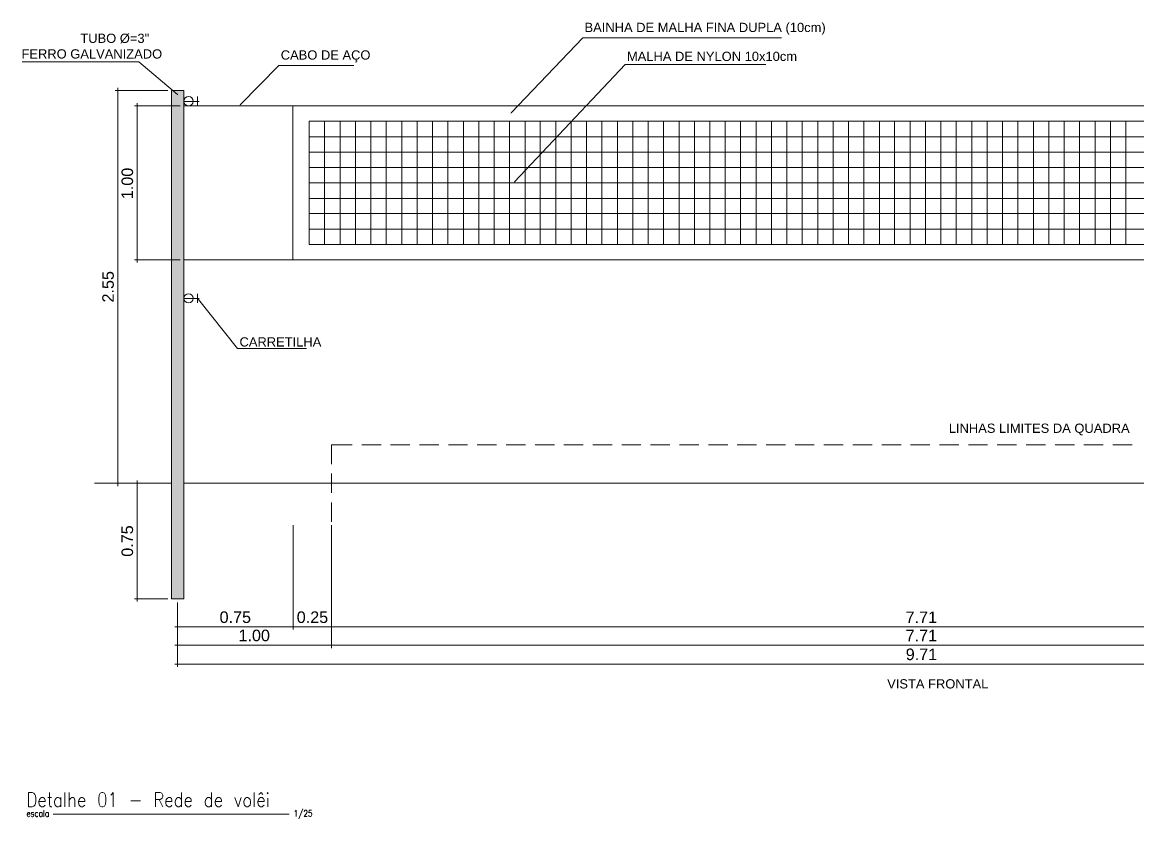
# Model space of a CAD drawing. Extents: x 3377 to 3790, y 1673 to 1846.
# Drawn here: x 3630.01 to 3637.25, y 1740.49 to 1745.66 of the extents above; entities that cross this region are included whole.
import ezdxf

# ---------------------------------------------------------------- set-up
doc = ezdxf.new("R2010")
doc.units = 0
doc.header["$LTSCALE"] = 2
for name, color, linetype in [('PDF10_0', 7, 'Continuous'), ('PDF10_A_Prancha', 7, 'Continuous'), ('PDF10_A_Texto', 7, 'Continuous'), ('PDF10_COTAS', 7, 'Continuous'), ('PDF10_PISOS', 7, 'Continuous'), ('PDF10_Text', 7, 'Continuous')]:
    doc.layers.add(name, color=color, linetype=linetype)
doc.layers.add('PDF10_13-CORTE', color=7, linetype='Continuous', true_color=0xe3e3e3)
doc.styles.add('PDF Arial', font='arial.ttf')

msp = doc.modelspace()

# ---------------------------------------------------------------- linework, layer by layer
at = {"layer": 'PDF10_0', "lineweight": 0}
for points in [[(3630.98, 1742.6706), (3630.98, 1745.2214), (3631.0594, 1745.2214), (3631.0594, 1742.6706)], [(3631.0594, 1745.1505), (3631.16, 1745.1505)], [(3631.1494, 1745.1208), (3631.1494, 1745.1812)], [(3631.0594, 1745.1208), (3640.6199, 1745.1208)], [(3631.7675, 1745.1208), (3631.7675, 1744.1206)], [(3631.0594, 1744.1206), (3640.6199, 1744.1206)], [(3631.1494, 1743.8412), (3631.1494, 1743.9005)], [(3631.0594, 1743.8709), (3631.16, 1743.8709)]]:
    msp.add_lwpolyline(points, dxfattribs=at)
msp.add_lwpolyline([(3639.8209, 1744.2212), (3639.8209, 1745.0213), (3631.8744, 1745.0213), (3631.8744, 1744.2212)], close=True, dxfattribs=at)
for centre in [(3631.0906, 1745.151), (3631.0906, 1743.8714)]:
    msp.add_circle(centre, 0.0302, dxfattribs=at)
at = {"layer": 'PDF10_0', "transparency": 33554559}
for points in [[(3630.6361, 1745.2182), (3630.6276, 1745.2245), (3630.6287, 1745.2256)], [(3630.635, 1745.2171), (3630.6361, 1745.2182), (3630.6276, 1745.2245)], [(3630.7599, 1745.1166), (3630.761, 1745.1176), (3630.7525, 1745.1251)], [(3630.761, 1745.1176), (3630.7525, 1745.1251), (3630.7535, 1745.1251)], [(3630.7535, 1744.1249), (3630.7525, 1744.1238), (3630.761, 1744.1175)], [(3630.7525, 1744.1238), (3630.761, 1744.1175), (3630.7599, 1744.1164)], [(3630.6287, 1742.6749), (3630.6276, 1742.6738), (3630.6361, 1742.6664)], [(3630.6276, 1742.6738), (3630.6361, 1742.6664), (3630.635, 1742.6664)], [(3630.761, 1742.6664), (3630.7525, 1742.6738), (3630.7535, 1742.6749)], [(3630.7599, 1742.6664), (3630.761, 1742.6664), (3630.7525, 1742.6738)], [(3630.7535, 1741.9245), (3630.7525, 1741.9234), (3630.761, 1741.917)], [(3630.7525, 1741.9234), (3630.761, 1741.917), (3630.7599, 1741.916)], [(3631.0234, 1741.7414), (3631.016, 1741.7329), (3631.016, 1741.7339)], [(3631.7728, 1741.7414), (3631.7664, 1741.7329), (3631.7654, 1741.7339)], [(3631.7654, 1741.7339), (3631.7664, 1741.7329), (3631.7728, 1741.7414)], [(3631.7738, 1741.7414), (3631.7728, 1741.7414), (3631.7664, 1741.7329)], [(3631.7664, 1741.7329), (3631.7728, 1741.7414), (3631.7738, 1741.7414)], [(3632.0152, 1741.7339), (3632.0162, 1741.7329), (3632.0236, 1741.7414)], [(3632.0236, 1741.7414), (3632.0162, 1741.7329), (3632.0152, 1741.7339)], [(3632.0162, 1741.7329), (3632.0236, 1741.7414), (3632.0236, 1741.7414)], [(3631.0234, 1741.6218), (3631.0234, 1741.6228), (3631.016, 1741.6143)], [(3631.0234, 1741.6228), (3631.016, 1741.6143), (3631.016, 1741.6154)], [(3632.0152, 1741.6154), (3632.0162, 1741.6143), (3632.0236, 1741.6228)], [(3632.0236, 1741.6228), (3632.0162, 1741.6143), (3632.0152, 1741.6154)], [(3632.0162, 1741.6143), (3632.0236, 1741.6228), (3632.0236, 1741.6218)], [(3632.0236, 1741.6218), (3632.0236, 1741.6228), (3632.0162, 1741.6143)], [(3631.0234, 1741.499), (3631.0234, 1741.5), (3631.016, 1741.4916)], [(3631.0234, 1741.5), (3631.016, 1741.4916), (3631.016, 1741.4916)]]:
    msp.add_solid(points, dxfattribs=at)
at = {"layer": 'PDF10_13-CORTE', "transparency": 33554559}
for points in [[(3631.0594, 1745.2214), (3630.98, 1745.2214), (3631.0594, 1742.6706)], [(3630.98, 1745.2214), (3631.0594, 1742.6706), (3630.98, 1742.6706)], [(3631.0594, 1742.6706), (3630.98, 1742.6706), (3631.0594, 1741.9202)], [(3630.98, 1742.6706), (3631.0594, 1741.9202), (3630.98, 1741.9202)]]:
    msp.add_solid(points, dxfattribs=at)
at = {"layer": 'PDF10_A_Prancha', "color": 1, "lineweight": 0}
for points in [[(3630.0518, 1740.5684), (3630.0518, 1740.6626), (3630.0762, 1740.6626), (3630.0857, 1740.6584), (3630.092, 1740.6488), (3630.0963, 1740.6404), (3630.0995, 1740.6266), (3630.0995, 1740.6044), (3630.0963, 1740.5906), (3630.092, 1740.5811), (3630.0857, 1740.5726), (3630.0762, 1740.5684)], [(3630.5281, 1740.6626), (3630.5175, 1740.6584), (3630.5112, 1740.6446), (3630.508, 1740.6224), (3630.508, 1740.6086), (3630.5112, 1740.5864), (3630.5175, 1740.5726), (3630.5281, 1740.5684), (3630.5345, 1740.5684), (3630.545, 1740.5726), (3630.5514, 1740.5864), (3630.5546, 1740.6086), (3630.5546, 1740.6224), (3630.5514, 1740.6446), (3630.545, 1740.6584), (3630.5345, 1740.6626)], [(3631.6013, 1740.6584), (3631.6045, 1740.6531), (3631.6077, 1740.6584), (3631.6045, 1740.6626)], [(3631.4658, 1740.6308), (3631.4595, 1740.6266), (3631.4531, 1740.6171), (3631.4489, 1740.6044), (3631.4489, 1740.5949), (3631.4531, 1740.5811), (3631.4595, 1740.5726), (3631.4658, 1740.5684), (3631.4764, 1740.5684), (3631.4828, 1740.5726), (3631.4902, 1740.5811), (3631.4934, 1740.5949), (3631.4934, 1740.6044), (3631.4902, 1740.6171), (3631.4828, 1740.6266), (3631.4764, 1740.6308)]]:
    msp.add_lwpolyline(points, close=True, dxfattribs=at)
for points in [[(3630.1873, 1740.6626), (3630.1873, 1740.5864), (3630.1905, 1740.5726), (3630.1968, 1740.5684), (3630.2042, 1740.5684)], [(3630.2878, 1740.6626), (3630.2878, 1740.5684)], [(3630.3154, 1740.6626), (3630.3154, 1740.5684)], [(3630.5853, 1740.6446), (3630.5916, 1740.6488), (3630.6022, 1740.6626), (3630.6022, 1740.5684)], [(3630.8753, 1740.5684), (3630.8753, 1740.6626), (3630.906, 1740.6626), (3630.9165, 1740.6584), (3630.9197, 1740.6531), (3630.9229, 1740.6446), (3630.9229, 1740.6351), (3630.9197, 1740.6266), (3630.9165, 1740.6224), (3630.906, 1740.6171), (3630.8753, 1740.6171)], [(3631.0446, 1740.6626), (3631.0446, 1740.5684)], [(3631.2404, 1740.6626), (3631.2404, 1740.5684)], [(3631.5166, 1740.6626), (3631.5166, 1740.5684)], [(3631.5473, 1740.6488), (3631.5611, 1740.6626), (3631.5738, 1740.6488)], [(3630.1196, 1740.6044), (3630.1598, 1740.6044), (3630.1598, 1740.6129), (3630.1566, 1740.6224), (3630.1534, 1740.6266), (3630.1471, 1740.6308), (3630.1365, 1740.6308), (3630.1301, 1740.6266), (3630.1227, 1740.6171), (3630.1196, 1740.6044), (3630.1196, 1740.5949), (3630.1227, 1740.5811), (3630.1301, 1740.5726), (3630.1365, 1740.5684), (3630.1471, 1740.5684), (3630.1534, 1740.5726), (3630.1598, 1740.5811)], [(3630.1767, 1740.6308), (3630.2011, 1740.6308)], [(3630.2614, 1740.6171), (3630.255, 1740.6266), (3630.2476, 1740.6308), (3630.2381, 1740.6308), (3630.2307, 1740.6266), (3630.2243, 1740.6171), (3630.2212, 1740.6044), (3630.2212, 1740.5949), (3630.2243, 1740.5811), (3630.2307, 1740.5726), (3630.2381, 1740.5684), (3630.2476, 1740.5684), (3630.255, 1740.5726), (3630.2614, 1740.5811)], [(3630.2614, 1740.6308), (3630.2614, 1740.5684)], [(3630.3154, 1740.6129), (3630.3259, 1740.6266), (3630.3323, 1740.6308), (3630.3418, 1740.6308), (3630.3492, 1740.6266), (3630.3524, 1740.6129), (3630.3524, 1740.5684)], [(3630.3757, 1740.6044), (3630.417, 1740.6044), (3630.417, 1740.6129), (3630.4127, 1740.6224), (3630.4096, 1740.6266), (3630.4032, 1740.6308), (3630.3926, 1740.6308), (3630.3863, 1740.6266), (3630.3799, 1740.6171), (3630.3757, 1740.6044), (3630.3757, 1740.5949), (3630.3799, 1740.5811), (3630.3863, 1740.5726), (3630.3926, 1740.5684), (3630.4032, 1740.5684), (3630.4096, 1740.5726), (3630.417, 1740.5811)], [(3630.7165, 1740.6086), (3630.7779, 1740.6086)], [(3630.8996, 1740.6171), (3630.9229, 1740.5684)], [(3630.943, 1740.6044), (3630.9832, 1740.6044), (3630.9832, 1740.6129), (3630.98, 1740.6224), (3630.9769, 1740.6266), (3630.9705, 1740.6308), (3630.9599, 1740.6308), (3630.9536, 1740.6266), (3630.9462, 1740.6171), (3630.943, 1740.6044), (3630.943, 1740.5949), (3630.9462, 1740.5811), (3630.9536, 1740.5726), (3630.9599, 1740.5684), (3630.9705, 1740.5684), (3630.9769, 1740.5726), (3630.9832, 1740.5811)], [(3631.0446, 1740.6171), (3631.0372, 1740.6266), (3631.0308, 1740.6308), (3631.0203, 1740.6308), (3631.0139, 1740.6266), (3631.0076, 1740.6171), (3631.0033, 1740.6044), (3631.0033, 1740.5949), (3631.0076, 1740.5811), (3631.0139, 1740.5726), (3631.0203, 1740.5684), (3631.0308, 1740.5684), (3631.0372, 1740.5726), (3631.0446, 1740.5811)], [(3631.0679, 1740.6044), (3631.1081, 1740.6044), (3631.1081, 1740.6129), (3631.1049, 1740.6224), (3631.1018, 1740.6266), (3631.0954, 1740.6308), (3631.0848, 1740.6308), (3631.0785, 1740.6266), (3631.0711, 1740.6171), (3631.0679, 1740.6044), (3631.0679, 1740.5949), (3631.0711, 1740.5811), (3631.0785, 1740.5726), (3631.0848, 1740.5684), (3631.0954, 1740.5684), (3631.1018, 1740.5726), (3631.1081, 1740.5811)], [(3631.2404, 1740.6171), (3631.233, 1740.6266), (3631.2266, 1740.6308), (3631.2161, 1740.6308), (3631.2097, 1740.6266), (3631.2034, 1740.6171), (3631.1991, 1740.6044), (3631.1991, 1740.5949), (3631.2034, 1740.5811), (3631.2097, 1740.5726), (3631.2161, 1740.5684), (3631.2266, 1740.5684), (3631.233, 1740.5726), (3631.2404, 1740.5811)], [(3631.2637, 1740.6044), (3631.3039, 1740.6044), (3631.3039, 1740.6129), (3631.3007, 1740.6224), (3631.2976, 1740.6266), (3631.2912, 1740.6308), (3631.2806, 1740.6308), (3631.2743, 1740.6266), (3631.2669, 1740.6171), (3631.2637, 1740.6044), (3631.2637, 1740.5949), (3631.2669, 1740.5811), (3631.2743, 1740.5726), (3631.2806, 1740.5684), (3631.2912, 1740.5684), (3631.2976, 1740.5726), (3631.3039, 1740.5811)], [(3631.3918, 1740.6308), (3631.4119, 1740.5684), (3631.432, 1740.6308)], [(3631.5399, 1740.6044), (3631.5812, 1740.6044), (3631.5812, 1740.6129), (3631.578, 1740.6224), (3631.5738, 1740.6266), (3631.5675, 1740.6308), (3631.5569, 1740.6308), (3631.5505, 1740.6266), (3631.5442, 1740.6171), (3631.5399, 1740.6044), (3631.5399, 1740.5949), (3631.5442, 1740.5811), (3631.5505, 1740.5726), (3631.5569, 1740.5684), (3631.5675, 1740.5684), (3631.5738, 1740.5726), (3631.5812, 1740.5811)], [(3631.6045, 1740.6266), (3631.6045, 1740.5684)], [(3630.0434, 1740.5208), (3630.0613, 1740.5208), (3630.0613, 1740.525), (3630.0592, 1740.5292), (3630.0582, 1740.5314), (3630.055, 1740.5335), (3630.0508, 1740.5335), (3630.0476, 1740.5314), (3630.0444, 1740.5271), (3630.0434, 1740.5208), (3630.0434, 1740.5176), (3630.0444, 1740.5112), (3630.0476, 1740.507), (3630.0508, 1740.5049), (3630.055, 1740.5049), (3630.0582, 1740.507), (3630.0613, 1740.5112)], [(3630.0867, 1740.5271), (3630.0846, 1740.5314), (3630.0804, 1740.5335), (3630.0762, 1740.5335), (3630.0719, 1740.5314), (3630.0698, 1740.5271), (3630.0719, 1740.5229), (3630.074, 1740.5208), (3630.0825, 1740.5187), (3630.0846, 1740.5176), (3630.0867, 1740.5134), (3630.0867, 1740.5112), (3630.0846, 1740.507), (3630.0804, 1740.5049), (3630.0762, 1740.5049), (3630.0719, 1740.507), (3630.0698, 1740.5112)], [(3630.1132, 1740.5271), (3630.1111, 1740.5314), (3630.1079, 1740.5335), (3630.1026, 1740.5335), (3630.1005, 1740.5314), (3630.0973, 1740.5271), (3630.0952, 1740.5208), (3630.0952, 1740.5176), (3630.0973, 1740.5112), (3630.1005, 1740.507), (3630.1026, 1740.5049), (3630.1079, 1740.5049), (3630.1111, 1740.507), (3630.1132, 1740.5112)], [(3630.1407, 1740.5271), (3630.1376, 1740.5314), (3630.1344, 1740.5335), (3630.1301, 1740.5335), (3630.127, 1740.5314), (3630.1238, 1740.5271), (3630.1227, 1740.5208), (3630.1227, 1740.5176), (3630.1238, 1740.5112), (3630.127, 1740.507), (3630.1301, 1740.5049), (3630.1344, 1740.5049), (3630.1376, 1740.507), (3630.1407, 1740.5112)], [(3630.1407, 1740.5335), (3630.1407, 1740.5049)], [(3630.1524, 1740.5472), (3630.1524, 1740.5049)], [(3630.1809, 1740.5271), (3630.1778, 1740.5314), (3630.1746, 1740.5335), (3630.1704, 1740.5335), (3630.1672, 1740.5314), (3630.1651, 1740.5271), (3630.163, 1740.5208), (3630.163, 1740.5176), (3630.1651, 1740.5112), (3630.1672, 1740.507), (3630.1704, 1740.5049), (3630.1746, 1740.5049), (3630.1778, 1740.507), (3630.1809, 1740.5112)], [(3630.1809, 1740.5335), (3630.1809, 1740.5049)], [(3630.2116, 1740.5218), (3631.7442, 1740.5218)], [(3631.7812, 1740.5398), (3631.7844, 1740.5419), (3631.7887, 1740.5483), (3631.7887, 1740.506)], [(3631.8321, 1740.5557), (3631.8056, 1740.4922)], [(3631.8416, 1740.5377), (3631.8416, 1740.5398), (3631.8426, 1740.5441), (3631.8448, 1740.5462), (3631.8479, 1740.5483), (3631.8532, 1740.5483), (3631.8564, 1740.5462), (3631.8585, 1740.5441), (3631.8596, 1740.5398), (3631.8596, 1740.5356), (3631.8585, 1740.5314), (3631.8553, 1740.5261), (3631.8405, 1740.506), (3631.8606, 1740.506)], [(3631.8881, 1740.5483), (3631.8733, 1740.5483), (3631.8712, 1740.5303), (3631.8733, 1740.5314), (3631.8776, 1740.5335), (3631.8818, 1740.5335), (3631.8871, 1740.5314), (3631.8892, 1740.5282), (3631.8913, 1740.5218), (3631.8913, 1740.5176), (3631.8892, 1740.5123), (3631.8871, 1740.5081), (3631.8818, 1740.506), (3631.8776, 1740.506), (3631.8733, 1740.5081), (3631.8712, 1740.5102), (3631.8702, 1740.5134)]]:
    msp.add_lwpolyline(points, dxfattribs=at)
at = {"layer": 'PDF10_A_Texto', "lineweight": 0}
for points in [[(3630.9568, 1745.2214), (3630.6149, 1745.2214)], [(3630.6318, 1742.6526), (3630.6318, 1745.2383)], [(3630.7567, 1745.1388), (3630.7567, 1744.1037)], [(3631.0372, 1745.1208), (3630.7398, 1745.1208)], [(3631.0372, 1744.1206), (3630.7398, 1744.1206)], [(3630.6149, 1742.6706), (3630.9568, 1742.6706), (3630.7398, 1742.6706)], [(3630.7567, 1742.6876), (3630.7567, 1741.9022)], [(3630.9568, 1741.9202), (3630.7398, 1741.9202)], [(3631.0192, 1741.6006), (3631.0192, 1741.8969), (3631.0192, 1741.7202)], [(3631.0192, 1741.8969), (3631.0192, 1741.4778)], [(3631.0023, 1741.7371), (3631.7876, 1741.7371)], [(3631.7527, 1741.7371), (3632.0374, 1741.7371)], [(3632.0025, 1741.7371), (3639.678, 1741.7371)], [(3631.0023, 1741.6186), (3632.0374, 1741.6186)], [(3632.0025, 1741.6186), (3639.678, 1741.6186)], [(3631.0023, 1741.4958), (3640.6782, 1741.4958)]]:
    msp.add_lwpolyline(points, dxfattribs=at)
for points in [[(3631.7696, 1741.7202), (3631.7696, 1742.3976)], [(3632.0194, 1741.6006), (3632.0194, 1742.3976)], [(3632.0194, 1741.7202), (3632.0194, 1742.2907)]]:
    msp.add_lwpolyline(points, close=True, dxfattribs=at)
at = {"layer": 'PDF10_COTAS', "lineweight": 0}
for points in [[(3633.1857, 1745.0764), (3633.6504, 1745.5622), (3634.9406, 1745.5622)], [(3631.0181, 1745.1949), (3630.7673, 1745.4076), (3630.0116, 1745.4076)], [(3631.4256, 1745.1282), (3631.6765, 1745.3833), (3632.1644, 1745.3833)], [(3633.2069, 1744.6287), (3633.9256, 1745.3907), (3634.8368, 1745.3907)], [(3631.9739, 1745.0213), (3631.9739, 1744.2212)], [(3632.0744, 1745.0213), (3632.0744, 1744.2212)], [(3632.1739, 1745.0213), (3632.1739, 1744.2212)], [(3632.2745, 1745.0213), (3632.2745, 1744.2212)], [(3632.374, 1745.0213), (3632.374, 1744.2212)], [(3632.4745, 1745.0213), (3632.4745, 1744.2212)], [(3632.574, 1745.0213), (3632.574, 1744.2212)], [(3632.6745, 1745.0213), (3632.6745, 1744.2212)], [(3632.774, 1745.0213), (3632.774, 1744.2212)], [(3632.8746, 1745.0213), (3632.8746, 1744.2212)], [(3632.9741, 1745.0213), (3632.9741, 1744.2212)], [(3633.0746, 1745.0213), (3633.0746, 1744.2212)], [(3633.1741, 1745.0213), (3633.1741, 1744.2212)], [(3633.2747, 1745.0213), (3633.2747, 1744.2212)], [(3633.3741, 1745.0213), (3633.3741, 1744.2212)], [(3633.4747, 1745.0213), (3633.4747, 1744.2212)], [(3633.5742, 1745.0213), (3633.5742, 1744.2212)], [(3633.6747, 1745.0213), (3633.6747, 1744.2212)], [(3633.7742, 1745.0213), (3633.7742, 1744.2212)], [(3633.8748, 1745.0213), (3633.8748, 1744.2212)], [(3633.9743, 1745.0213), (3633.9743, 1744.2212)], [(3634.0748, 1745.0213), (3634.0748, 1744.2212)], [(3634.1743, 1745.0213), (3634.1743, 1744.2212)], [(3634.2748, 1745.0213), (3634.2748, 1744.2212)], [(3634.3743, 1745.0213), (3634.3743, 1744.2212)], [(3634.4738, 1745.0213), (3634.4738, 1744.2212)], [(3634.5744, 1745.0213), (3634.5744, 1744.2212)], [(3634.6739, 1745.0213), (3634.6739, 1744.2212)], [(3634.7744, 1745.0213), (3634.7744, 1744.2212)], [(3634.8739, 1745.0213), (3634.8739, 1744.2212)], [(3634.9744, 1745.0213), (3634.9744, 1744.2212)], [(3635.0739, 1745.0213), (3635.0739, 1744.2212)], [(3635.1745, 1745.0213), (3635.1745, 1744.2212)], [(3635.274, 1745.0213), (3635.274, 1744.2212)], [(3635.3745, 1745.0213), (3635.3745, 1744.2212)], [(3635.474, 1745.0213), (3635.474, 1744.2212)], [(3635.5746, 1745.0213), (3635.5746, 1744.2212)], [(3635.674, 1745.0213), (3635.674, 1744.2212)], [(3635.7746, 1745.0213), (3635.7746, 1744.2212)], [(3635.8741, 1745.0213), (3635.8741, 1744.2212)], [(3635.9746, 1745.0213), (3635.9746, 1744.2212)], [(3636.0741, 1745.0213), (3636.0741, 1744.2212)], [(3636.1747, 1745.0213), (3636.1747, 1744.2212)], [(3636.2742, 1745.0213), (3636.2742, 1744.2212)], [(3636.3747, 1745.0213), (3636.3747, 1744.2212)], [(3636.4742, 1745.0213), (3636.4742, 1744.2212)], [(3636.5747, 1745.0213), (3636.5747, 1744.2212)], [(3636.6742, 1745.0213), (3636.6742, 1744.2212)], [(3636.7748, 1745.0213), (3636.7748, 1744.2212)], [(3636.8743, 1745.0213), (3636.8743, 1744.2212)], [(3636.9748, 1745.0213), (3636.9748, 1744.2212)], [(3637.0743, 1745.0213), (3637.0743, 1744.2212)], [(3637.1749, 1745.0213), (3637.1749, 1744.2212)], [(3631.8744, 1744.9208), (3639.8209, 1744.9208)], [(3631.8744, 1744.8213), (3639.8209, 1744.8213)], [(3631.8744, 1744.7207), (3639.8209, 1744.7207)], [(3631.8744, 1744.6213), (3639.8209, 1744.6213)], [(3631.8744, 1744.5207), (3639.8209, 1744.5207)], [(3631.8744, 1744.4212), (3639.8209, 1744.4212)], [(3631.8744, 1744.3207), (3639.8209, 1744.3207)], [(3631.1557, 1743.8634), (3631.4087, 1743.5459), (3631.8564, 1743.5459)], [(3632.0194, 1742.7955), (3632.0194, 1742.9204), (3632.1527, 1742.9204)], [(3632.2152, 1742.9204), (3632.3401, 1742.9204)], [(3632.4025, 1742.9204), (3632.5274, 1742.9204)], [(3632.5899, 1742.9204), (3632.7148, 1742.9204)], [(3632.7772, 1742.9204), (3632.9021, 1742.9204)], [(3632.9645, 1742.9204), (3633.0894, 1742.9204)], [(3633.1519, 1742.9204), (3633.2778, 1742.9204)], [(3633.3403, 1742.9204), (3633.4652, 1742.9204)], [(3633.5276, 1742.9204), (3633.6525, 1742.9204)], [(3633.7149, 1742.9204), (3633.8398, 1742.9204)], [(3633.9023, 1742.9204), (3634.0272, 1742.9204)], [(3634.0896, 1742.9204), (3634.2145, 1742.9204)], [(3634.277, 1742.9204), (3634.4029, 1742.9204)], [(3634.4654, 1742.9204), (3634.5902, 1742.9204)], [(3634.6527, 1742.9204), (3634.7776, 1742.9204)], [(3634.84, 1742.9204), (3634.9649, 1742.9204)], [(3635.0274, 1742.9204), (3635.1523, 1742.9204)], [(3635.2147, 1742.9204), (3635.3396, 1742.9204)], [(3635.402, 1742.9204), (3635.528, 1742.9204)], [(3635.5904, 1742.9204), (3635.7153, 1742.9204)], [(3635.7778, 1742.9204), (3635.9027, 1742.9204)], [(3635.9651, 1742.9204), (3636.09, 1742.9204)], [(3636.1524, 1742.9204), (3636.2773, 1742.9204)], [(3636.3398, 1742.9204), (3636.4647, 1742.9204)], [(3636.5271, 1742.9204), (3636.6531, 1742.9204)], [(3636.7155, 1742.9204), (3636.8404, 1742.9204)], [(3636.9028, 1742.9204), (3637.0277, 1742.9204)], [(3637.0902, 1742.9204), (3637.2151, 1742.9204)], [(3632.0194, 1742.6082), (3632.0194, 1742.7331)], [(3632.0194, 1742.4198), (3632.0194, 1742.5447)]]:
    msp.add_lwpolyline(points, dxfattribs=at)
at = {"layer": 'PDF10_COTAS', "transparency": 33554559}
for points in [[(3631.0192, 1745.196), (3631.0256, 1745.1886), (3631.0171, 1745.1939)], [(3631.4267, 1745.1272), (3631.4182, 1745.1208), (3631.4246, 1745.1293)], [(3633.1868, 1745.0753), (3633.1783, 1745.069), (3633.1847, 1745.0774)], [(3633.208, 1744.6276), (3633.2006, 1744.6213), (3633.2059, 1744.6297)], [(3631.1547, 1743.8624), (3631.1494, 1743.8709), (3631.1579, 1743.8645)]]:
    msp.add_solid(points, dxfattribs=at)
at = {"layer": 'PDF10_PISOS', "lineweight": 0}
msp.add_lwpolyline([(3641.1999, 1742.6706), (3640.7004, 1742.6706), (3640.7004, 1741.9202), (3640.6199, 1741.9202), (3640.6199, 1742.6706), (3631.0594, 1742.6706), (3631.0594, 1741.9202), (3630.98, 1741.9202), (3630.98, 1742.6706), (3630.4794, 1742.6706)], dxfattribs=at)

# ---------------------------------------------------------------- texts
at = {"layer": 'PDF10_Text', "attachment_point": 7, "style": 'PDF Arial'}
for s, insert, char_height in [('BAINHA DE MALHA FINA DUPLA (10cm)', (3633.661, 1745.5826), 0.060024), ('TUBO Ø=3"', (3630.3884, 1745.528), 0.06002), ('FERRO GALVANIZADO', (3630.0063, 1745.4278), 0.060024), ('CABO DE AÇO', (3631.6892, 1745.4032), 0.060024), ('MALHA DE NYLON 10x10cm', (3633.9362, 1745.4119), 0.060024), ('CARRETILHA', (3631.4214, 1743.5576), 0.06002), ('LINHAS LIMITES DA QUADRA', (3636.0254, 1742.9814), 0.060024), ('0.75', (3631.2923, 1741.7623), 0.07503), ('0.25', (3631.7929, 1741.7623), 0.07503), ('7.71', (3635.745, 1741.7625), 0.07503), ('1.00', (3631.415, 1741.6438), 0.07503), ('7.71', (3635.745, 1741.644), 0.07503), ('9.71', (3635.746, 1741.521), 0.07503), ('VISTA FRONTAL', (3635.6254, 1741.3371), 0.060024)]:
    msp.add_mtext(s, dxfattribs=dict(at, insert=insert, char_height=char_height))
at = {"layer": 'PDF10_Text', "char_height": 0.07503, "attachment_point": 7, "rotation": 90, "style": 'PDF Arial'}
for s, insert in [('1.00', (3630.7315, 1744.5154)), ('2.55', (3630.6066, 1743.8444)), ('0.75', (3630.7315, 1742.1933))]:
    msp.add_mtext(s, dxfattribs=dict(at, insert=insert))

doc.saveas('drawing.dxf')
